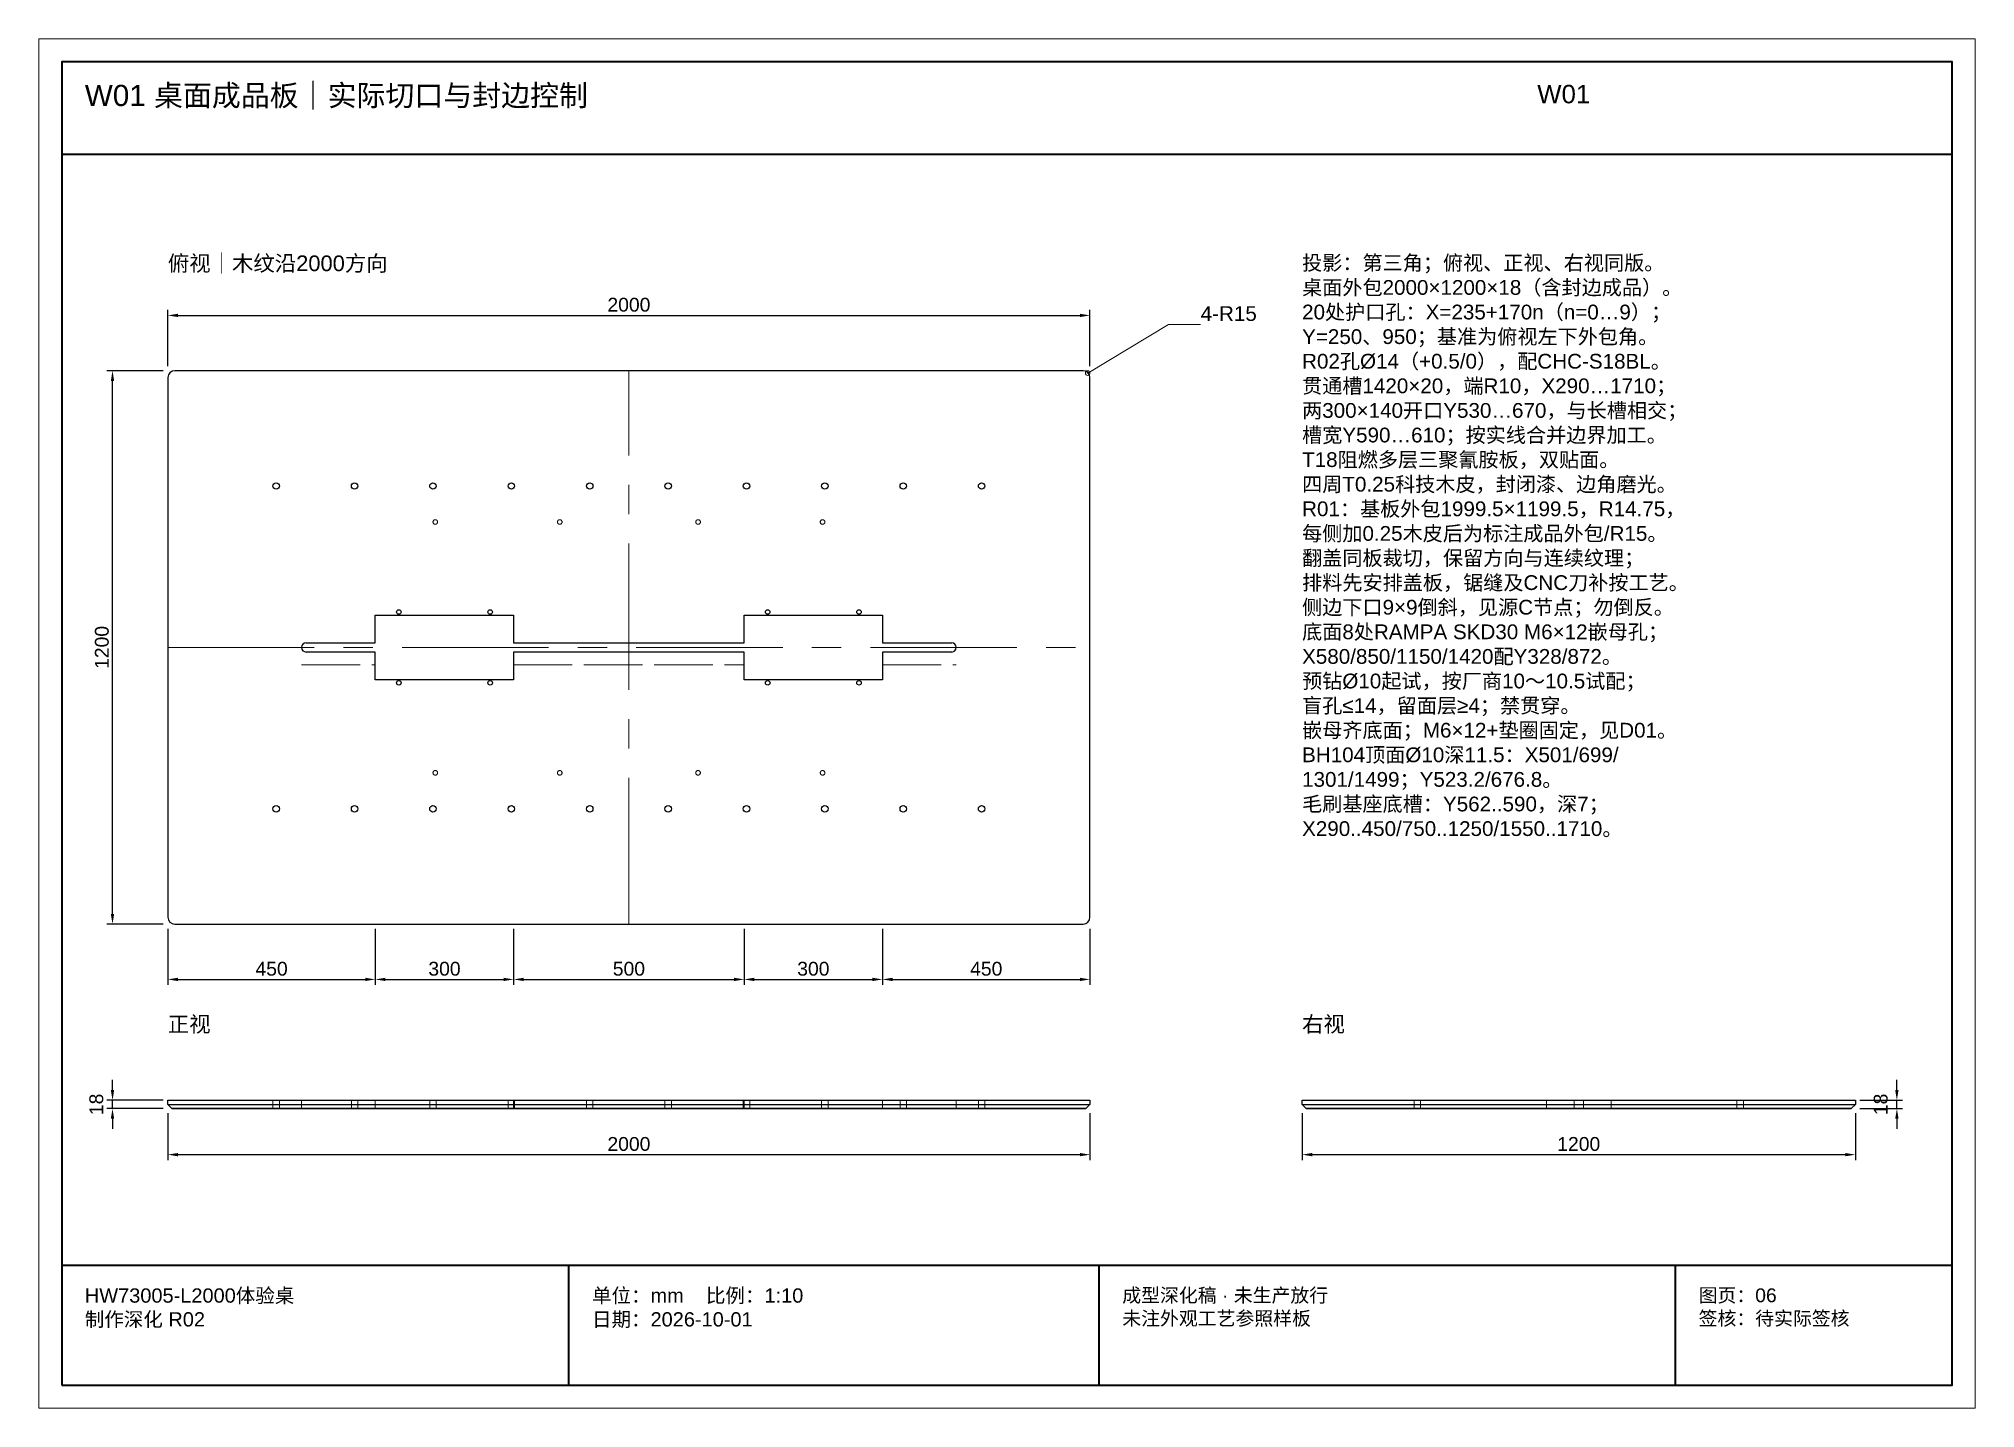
# Paper-space layout 'W01' of a CAD drawing. Header units: millimetres. Extents: x 0 to 420, y 0 to 297.
# The model-space entities are those that its viewports show. They can reach past a viewport. Long polylines and large blocks are cut down to what shows.
import ezdxf

# ---------------------------------------------------------------- set-up
doc = ezdxf.new("R2010")
doc.units = ezdxf.units.MM
doc.linetypes.add('CENTER', pattern=[5.08, 3.175, -0.635, 0.635, -0.635])
doc.linetypes.add('DASHED', pattern=[1.524, 1.27, -0.254])
for name, color, linetype, lineweight in [('CENTER', 8, 'CENTER', 13), ('DIM', 7, 'Continuous', 13), ('FRAME', 7, 'Continuous', 35), ('HIDDEN', 8, 'DASHED', 13), ('NOTE', 7, 'Continuous', 18), ('OUTLINE', 7, 'Continuous', 25)]:
    doc.layers.add(name, color=color, linetype=linetype, lineweight=lineweight)
doc.styles.add('CN', font='Arial Unicode.ttf')
doc.dimstyles.new('D10', dxfattribs={"dimtxt": 30, "dimasz": 22, "dimexe": 12, "dimexo": 10, "dimgap": 8, "dimtad": 1, "dimdsep": 46, "dimtxsty": 'CN', "dimcen": 2.5, "dimclrd": 7, "dimclre": 7, "dimclrt": 7, "dimazin": 3, "dimtfac": 1, "dimtmove": 0, "dimatfit": 3})

msp = doc.modelspace()

# ---------------------------------------------------------------- linework, layer by layer
at = {"layer": 'CENTER'}
for p, q in [((61280, 1050), (61280, 2250)), ((60280, 1650), (62280, 1650))]:
    msp.add_line(p, q, dxfattribs=at)
at = {"layer": 'DIM'}
msp.add_lwpolyline([(62275, 2245), (62450, 2350), (62520, 2350)], dxfattribs=at)
msp.add_circle((62275, 2245), 5, dxfattribs=at)
at = {"layer": 'FRAME'}
for p, q in [((60050, 2720), (64150, 2720)), ((60050, 310), (64150, 310)), ((61150, 50), (61150, 310)), ((62300, 50), (62300, 310)), ((63550, 50), (63550, 310))]:
    msp.add_line(p, q, dxfattribs=at)
msp.add_lwpolyline([(60050, 50), (64150, 50), (64150, 2920), (60050, 2920)], close=True, dxfattribs=at)
at = {"layer": 'HIDDEN'}
for p, q in [((60570, 1612), (60730, 1612)), ((61030, 1612), (61530, 1612)), ((61830, 1612), (61990, 1612)), ((60508, 650), (60508, 668)), ((60522, 650), (60522, 668)), ((60570, 650), (60570, 668)), ((60678, 650), (60678, 668)), ((60692, 650), (60692, 668)), ((60730, 650), (60730, 668)), ((60848, 650), (60848, 668)), ((60862, 650), (60862, 668)), ((61018, 650), (61018, 668)), ((61030, 650), (61030, 668)), ((61032, 650), (61032, 668)), ((61188, 650), (61188, 668)), ((61202, 650), (61202, 668)), ((61358, 650), (61358, 668)), ((61372, 650), (61372, 668)), ((61528, 650), (61528, 668)), ((61530, 650), (61530, 668)), ((61542, 650), (61542, 668)), ((61698, 650), (61698, 668)), ((61712, 650), (61712, 668)), ((61830, 650), (61830, 668)), ((61868, 650), (61868, 668)), ((61882, 650), (61882, 668)), ((61990, 650), (61990, 668)), ((62038, 650), (62038, 668)), ((62052, 650), (62052, 668)), ((62983, 650), (62983, 668)), ((62997, 650), (62997, 668)), ((63270, 650), (63270, 668)), ((63330, 650), (63330, 668)), ((63350, 650), (63350, 668)), ((63410, 650), (63410, 668)), ((63683, 650), (63683, 668)), ((63697, 650), (63697, 668))]:
    msp.add_line(p, q, dxfattribs=at)
for centre in [(60860, 1922), (61130, 1922), (61430, 1922), (61700, 1922), (60860, 1378), (61130, 1378), (61430, 1378), (61700, 1378)]:
    msp.add_circle(centre, 5, dxfattribs=at)
at = {"layer": 'OUTLINE'}
for p, q in [((60280, 2235), (60280, 1065)), ((62265, 2250), (60295, 2250)), ((62280, 1065), (62280, 2235)), ((60295, 1050), (62265, 1050)), ((60280, 659), (62280, 659)), ((60289, 650), (62271, 650)), ((62740, 659), (63940, 659)), ((62749, 650), (63931, 650))]:
    msp.add_line(p, q, dxfattribs=at)
for points in [[(60580, 1660), (60730, 1660), (60730, 1720), (61030, 1720), (61030, 1660), (61530, 1660), (61530, 1720), (61830, 1720), (61830, 1660), (61980, 1660)], [(61980, 1640), (61830, 1640), (61830, 1580), (61530, 1580), (61530, 1640), (61030, 1640), (61030, 1580), (60730, 1580), (60730, 1640), (60580, 1640)]]:
    msp.add_lwpolyline(points, dxfattribs=at)
for points in [[(60280, 659), (60280, 668), (62280, 668), (62280, 659), (62271, 650), (60289, 650)], [(62740, 659), (62740, 668), (63940, 668), (63940, 659), (63931, 650), (62749, 650)]]:
    msp.add_lwpolyline(points, close=True, dxfattribs=at)
for centre, radius in [((60515, 2000), 7), ((60685, 2000), 7), ((60855, 2000), 7), ((61025, 2000), 7), ((61195, 2000), 7), ((61365, 2000), 7), ((61535, 2000), 7), ((61705, 2000), 7), ((61875, 2000), 7), ((62045, 2000), 7), ((60781, 1726.8), 5), ((60979, 1726.8), 5), ((61581, 1726.8), 5), ((61779, 1726.8), 5), ((60781, 1573.2), 5), ((60979, 1573.2), 5), ((61581, 1573.2), 5), ((61779, 1573.2), 5), ((60515, 1300), 7), ((60685, 1300), 7), ((60855, 1300), 7), ((61025, 1300), 7), ((61195, 1300), 7), ((61365, 1300), 7), ((61535, 1300), 7), ((61705, 1300), 7), ((61875, 1300), 7), ((62045, 1300), 7)]:
    msp.add_circle(centre, radius, dxfattribs=at)
for centre, radius, start, end in [((60295, 2235), 15, 90, 180), ((62265, 2235), 15, 0, 90), ((60580, 1650), 10, 90, 270), ((61980, 1650), 10, 270, 90), ((60295, 1065), 15, 180, 270), ((62265, 1065), 15, 270, 360)]:
    msp.add_arc(centre, radius, start, end, dxfattribs=at)

# ---------------------------------------------------------------- texts
at = {"layer": 'NOTE', "attachment_point": 1, "style": 'CN'}
for s, insert, char_height, width in [('W01 桌面成品板｜实际切口与封边控制', (60100, 2870), 46, 3100), ('W01', (63250, 2870), 40, 900), ('俯视｜木纹沿2000方向', (60280, 2500), 34, 1100), ('投影：第三角；俯视、正视、右视同版。\\P桌面外包2000×1200×18（含封边成品）。\\P20处护口孔：X=235+170n（n=0…9）；\\PY=250、950；基准为俯视左下外包角。\\PR02孔Ø14（+0.5/0），配CHC-S18BL。\\P贯通槽1420×20，端R10，X290…1710；\\P两300×140开口Y530…670，与长槽相交；\\P槽宽Y590…610；按实线合并边界加工。\\PT18阻燃多层三聚氰胺板，双贴面。\\P四周T0.25科技木皮，封闭漆、边角磨光。\\PR01：基板外包1999.5×1199.5，R14.75，\\P每侧加0.25木皮后为标注成品外包/R15。\\P翻盖同板裁切，保留方向与连续纹理；\\P排料先安排盖板，锯缝及CNC刀补按工艺。\\P侧边下口9×9倒斜，见源C节点；勿倒反。\\P底面8处RAMPA SKD30 M6×12嵌母孔；\\PX580/850/1150/1420配Y328/872。\\P预钻Ø10起试，按厂商10～10.5试配；\\P盲孔≤14，留面层≥4；禁贯穿。\\P嵌母齐底面；M6×12+垫圈固定，见D01。\\PBH104顶面Ø10深11.5：X501/699/\\P1301/1499；Y523.2/676.8。\\P毛刷基座底槽：Y562..590，深7；\\PX290..450/750..1250/1550..1710。', (62740, 2500), 32, 1300), ('4-R15', (62520, 2390), 32, 900), ('正视', (60280, 850), 34, 1100), ('右视', (62740, 850), 34, 1100), ('HW73005-L2000体验桌\\P制作深化 R02', (60100, 260), 31, 1000), ('单位：mm    比例：1:10\\P日期：2026-10-01', (61200, 260), 31, 1050), ('成型深化稿 · 未生产放行\\P未注外观工艺参照样板', (62350, 260), 30, 1150), ('图页：06\\P签核：待实际签核', (63600, 260), 30, 550)]:
    msp.add_mtext(s, dxfattribs=dict(at, insert=insert, char_height=char_height, width=width))

# ---------------------------------------------------------------- dimensions: what is measured, and where the dimension line sits
at = {"layer": 'DIM'}
for base, p1, p2 in [((60280, 2370), (60280, 2250), (62280, 2250)), ((60280, 930), (60280, 1050), (60730, 1050)), ((60730, 930), (60730, 1050), (61030, 1050)), ((61030, 930), (61030, 1050), (61530, 1050)), ((61530, 930), (61530, 1050), (61830, 1050)), ((61830, 930), (61830, 1050), (62280, 1050)), ((60280, 550), (60280, 650), (62280, 650)), ((62740, 550), (62740, 650), (63940, 650))]:
    msp.add_linear_dim(base=base, p1=p1, p2=p2, dimstyle='D10', dxfattribs=at).render()
for base, p1, p2 in [((60160, 1050), (60280, 1050), (60280, 2250)), ((60160, 650), (60280, 650), (60280, 668)), ((64030, 650), (63940, 650), (63940, 668))]:
    msp.add_linear_dim(base=base, p1=p1, p2=p2, angle=90, dimstyle='D10', dxfattribs=at).render()

psp = doc.layouts.new('W01')

# ---------------------------------------------------------------- viewports
at = {"layer": 'Defpoints'}
psp.add_viewport(center=(210, 148.5), size=(420, 297), view_center_point=(62100, 1485), view_height=2970, dxfattribs=at)

doc.saveas('drawing.dxf')
